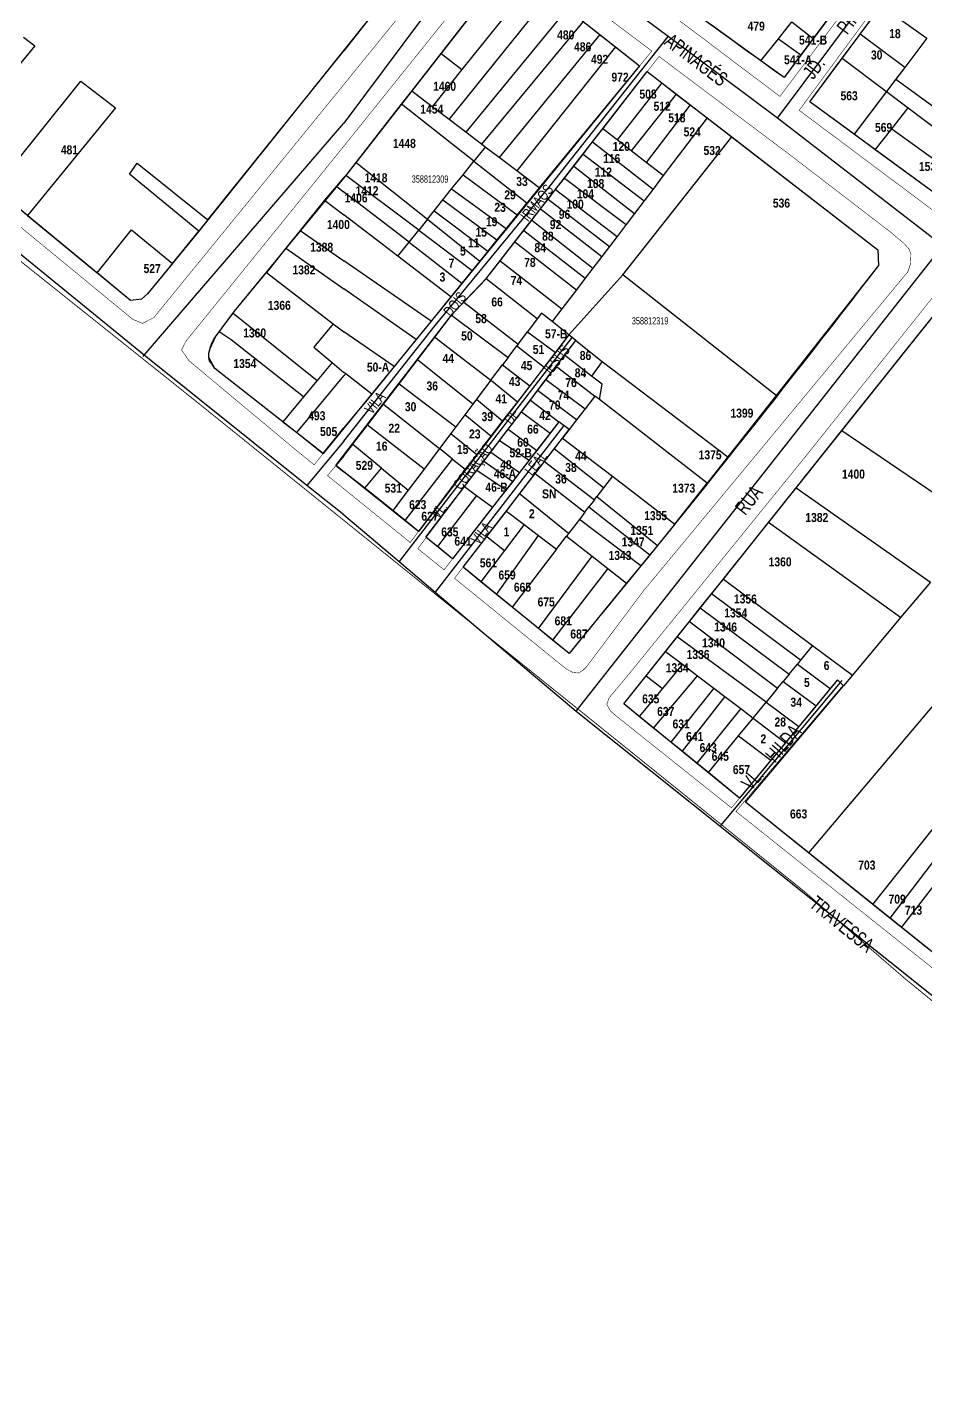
# Model space of a CAD drawing. Extents: x 200120 to 201962, y 4837541 to 4839252.
# Drawn here: x 201071.2 to 201321, y 4837845.9 to 4838225.3 of the extents above; entities that cross this region are included whole.
import ezdxf
from ezdxf.enums import TextEntityAlignment as Align

# ---------------------------------------------------------------- set-up
doc = ezdxf.new("R2010")
doc.units = 0
doc.header["$LTSCALE"] = 3
doc.header["$MEASUREMENT"] = 0
for name, color, linetype in [('CD-MALHA-LOTES', 40, 'CONTINUOUS'), ('CD_TXT_QUADRA', 7, 'CONTINUOUS'), ('LM-LIM-SETOR-FISCAL', 7, 'CONTINUOUS'), ('RU-QUADRAS', 210, 'CONTINUOUS'), ('SV-EIXO-RUA-PAV', 20, 'CONTINUOUS'), ('SV-RUA-PAVIM-S-GUIA-C-GUIA', 7, 'CONTINUOUS'), ('SV-TXT-RUA-N-PAV-S-GUIA-C-GUIA', 7, 'CONTINUOUS'), ('SV-TXT-RUA-PAV-S-GUIA-C-GUIA', 7, 'CONTINUOUS'), ('Th_NmrPort', 1, 'CONTINUOUS')]:
    doc.layers.add(name, color=color, linetype=linetype)
doc.styles.add('ARIAL', font='ARIAL.TTF')
doc.styles.get("Standard").update_dxf_attribs({"font": 'swisscbo.ttf'})
doc.linetypes.add('Limite', pattern='A,20,-3,[130,ltypeshp.shx,S=6.35,R=0,X=0,Y=0],-3,20', length=46)

msp = doc.modelspace()

# ---------------------------------------------------------------- linework, layer by layer
at = {"layer": 'CD-MALHA-LOTES', "linetype": 'Continuous'}
for p, q in [((201186.29, 4838218.09), (201205.6, 4838242.85)), ((201211.66, 4838238.08), (201192.05, 4838213.63)), ((201171.67, 4838234.66), (201159.2, 4838218.84)), ((201188.48, 4838199.7), (201216.4, 4838234.36)), ((201221.31, 4838230.5), (201193.1, 4838196.2)), ((201302.78, 4838223.45), (201308.64, 4838231.34)), ((201308.64, 4838231.34), (201321.35, 4838222.35)), ((201225.77, 4838226.99), (201197.53, 4838192.84)), ((201225.77, 4838226.99), (201230.43, 4838223.32)), ((201275.19, 4838216.04), (201261.33, 4838226.02)), ((201280.05, 4838222.15), (201283.83, 4838226.9)), ((201283.83, 4838226.9), (201289.72, 4838222.2)), ((201294.38, 4838228.41), (201289.72, 4838222.2)), ((201070.09, 4838222.65), (201073.23, 4838220.24)), ((201230.43, 4838223.32), (201202.39, 4838189.17)), ((201230.43, 4838223.32), (201234.79, 4838219.89)), ((201289.72, 4838222.2), (201286.33, 4838217.67)), ((201297.82, 4838216.76), (201302.78, 4838223.45)), ((201315.17, 4838214.22), (201302.78, 4838223.45)), ((201321.35, 4838222.35), (201315.17, 4838214.22)), ((201073.23, 4838220.24), (201049.24, 4838191.15)), ((201121.37, 4838171.83), (201159.2, 4838218.84)), ((201234.79, 4838219.89), (201207.34, 4838185.43)), ((201234.79, 4838219.89), (201241.47, 4838214.64)), ((201275.19, 4838216.04), (201280.05, 4838222.15)), ((201280.05, 4838222.15), (201286.33, 4838217.67)), ((201178.08, 4838207.56), (201186.29, 4838218.09)), ((201186.29, 4838218.09), (201192.05, 4838213.63)), ((201241.47, 4838214.64), (201213.55, 4838180.73)), ((201281.63, 4838211.4), (201275.19, 4838216.04)), ((201286.33, 4838217.67), (201281.63, 4838211.4)), ((201288.82, 4838204.63), (201297.82, 4838216.76)), ((201297.82, 4838216.76), (201310.08, 4838207.52)), ((201192.05, 4838213.63), (201183.75, 4838203.27)), ((201231.19, 4838197.1), (201243.57, 4838213.03)), ((201243.57, 4838213.03), (201247.6, 4838209.92)), ((201312.7, 4838210.97), (201310.08, 4838207.52)), ((201315.17, 4838214.22), (201312.7, 4838210.97)), ((201312.7, 4838210.97), (201335.6, 4838194.25)), ((201062.09, 4838180.57), (201086.11, 4838210.34)), ((201086.11, 4838210.34), (201095.7, 4838202.96)), ((201175.26, 4838203.95), (201178.08, 4838207.56)), ((201183.75, 4838203.27), (201178.08, 4838207.56)), ((201247.6, 4838209.92), (201235.17, 4838194.04)), ((201247.6, 4838209.92), (201251.66, 4838206.79)), ((201310.08, 4838207.52), (201301.08, 4838195.67)), ((201310.08, 4838207.52), (201316.18, 4838202.93)), ((201162.66, 4838187.79), (201175.26, 4838203.95)), ((201195.37, 4838188.13), (201175.26, 4838203.95)), ((201188.48, 4838199.7), (201183.75, 4838203.27)), ((201251.66, 4838206.79), (201239.1, 4838191.01)), ((201255.56, 4838203.78), (201243.32, 4838187.76)), ((201251.66, 4838206.79), (201255.56, 4838203.78)), ((201255.56, 4838203.78), (201260.23, 4838200.17)), ((201301.08, 4838195.67), (201288.82, 4838204.63)), ((201095.7, 4838202.96), (201071.19, 4838173.08)), ((201193.1, 4838196.2), (201188.48, 4838199.7)), ((201260.23, 4838200.17), (201248.03, 4838184.13)), ((201260.23, 4838200.17), (201267.07, 4838194.89)), ((201311.56, 4838197.1), (201316.18, 4838202.93)), ((201316.18, 4838202.93), (201332.59, 4838190.57)), ((201197.53, 4838192.84), (201193.1, 4838196.2)), ((201228.38, 4838193.49), (201231.19, 4838197.1)), ((201235.17, 4838194.04), (201231.19, 4838197.1)), ((201306.99, 4838191.34), (201301.08, 4838195.67)), ((201306.99, 4838191.34), (201311.56, 4838197.1)), ((201311.56, 4838197.1), (201328.16, 4838185.16)), ((201198.54, 4838192.08), (201195.37, 4838188.13)), ((201198.54, 4838192.08), (201197.53, 4838192.84)), ((201202.39, 4838189.17), (201198.54, 4838192.08)), ((201225.74, 4838190.1), (201228.38, 4838193.49)), ((201228.38, 4838193.49), (201245.2, 4838180.41)), ((201239.1, 4838191.01), (201235.17, 4838194.04)), ((201236.8, 4838156.53), (201267.07, 4838194.89)), ((201267.07, 4838194.89), (201307.71, 4838163.54)), ((201192.37, 4838184.39), (201195.37, 4838188.13)), ((201195.37, 4838188.13), (201210.11, 4838176.53)), ((201207.34, 4838185.43), (201202.39, 4838189.17)), ((201223.13, 4838186.74), (201225.74, 4838190.1)), ((201225.74, 4838190.1), (201242.69, 4838177.11)), ((201243.32, 4838187.76), (201239.1, 4838191.01)), ((201323.4, 4838179.34), (201306.99, 4838191.34)), ((201099.62, 4838184.57), (201101.77, 4838187.6)), ((201118.86, 4838168.71), (201099.62, 4838184.57)), ((201101.77, 4838187.6), (201121.37, 4838171.83)), ((201159.77, 4838184.16), (201160.1, 4838184.5)), ((201160.1, 4838184.5), (201162.66, 4838187.79)), ((201162.66, 4838187.79), (201182.44, 4838172)), ((201189.19, 4838180.42), (201192.37, 4838184.39)), ((201192.37, 4838184.39), (201207.42, 4838173.22)), ((201213.55, 4838180.73), (201207.34, 4838185.43)), ((201220.55, 4838183.42), (201223.13, 4838186.74)), ((201223.13, 4838186.74), (201240.01, 4838173.59)), ((201248.03, 4838184.13), (201243.32, 4838187.76)), ((201071.19, 4838173.08), (201062.09, 4838180.57)), ((201157.15, 4838181.22), (201153.82, 4838177.3)), ((201159.11, 4838183.48), (201157.15, 4838181.22)), ((201157.15, 4838181.22), (201159.14, 4838179.65)), ((201159.11, 4838183.48), (201159.77, 4838184.16)), ((201180.02, 4838168.97), (201159.77, 4838184.16)), ((201186.77, 4838177.4), (201189.19, 4838180.42)), ((201189.19, 4838180.42), (201204.32, 4838169.4)), ((201213.55, 4838180.73), (201210.38, 4838176.87)), ((201218.1, 4838180.28), (201220.55, 4838183.42)), ((201220.55, 4838183.42), (201237.73, 4838170.59)), ((201248.03, 4838184.13), (201245.2, 4838180.41)), ((201153.82, 4838177.3), (201147.03, 4838168.86)), ((201153.82, 4838177.3), (201159.2, 4838173.24)), ((201177.34, 4838165.63), (201159.14, 4838179.65)), ((201184.35, 4838174.37), (201186.77, 4838177.4)), ((201186.77, 4838177.4), (201201.78, 4838166.27)), ((201210.38, 4838176.87), (201210.11, 4838176.53)), ((201213.94, 4838174.92), (201216.01, 4838177.59)), ((201216.01, 4838177.59), (201218.1, 4838180.28)), ((201216.01, 4838177.59), (201233.04, 4838164.42)), ((201218.1, 4838180.28), (201235.19, 4838167.24)), ((201242.69, 4838177.11), (201240.01, 4838173.59)), ((201245.2, 4838180.41), (201242.69, 4838177.11)), ((201071.19, 4838173.08), (201090.6, 4838157.11)), ((201174.23, 4838161.75), (201159.2, 4838173.24)), ((201182.44, 4838172), (201184.35, 4838174.37)), ((201184.35, 4838174.37), (201199.26, 4838163.16)), ((201207.42, 4838173.22), (201204.32, 4838169.4)), ((201210.11, 4838176.53), (201207.42, 4838173.22)), ((201211.47, 4838171.74), (201213.94, 4838174.92)), ((201213.94, 4838174.92), (201230.94, 4838161.66)), ((201240.01, 4838173.59), (201237.73, 4838170.59)), ((201090.6, 4838157.11), (201100.12, 4838169.05)), ((201100.12, 4838169.05), (201111.53, 4838159.74)), ((201121.37, 4838171.83), (201119.06, 4838168.96)), ((201182.44, 4838172), (201180.02, 4838168.97)), ((201182.44, 4838172), (201197, 4838160.37)), ((201204.32, 4838169.4), (201201.78, 4838166.27)), ((201209.25, 4838168.89), (201211.47, 4838171.74)), ((201211.47, 4838171.74), (201228.49, 4838158.44)), ((201237.73, 4838170.59), (201235.19, 4838167.24)), ((201111.53, 4838159.74), (201118.86, 4838168.71)), ((201119.06, 4838168.96), (201118.86, 4838168.71)), ((201147.03, 4838168.86), (201143.07, 4838163.94)), ((201147.03, 4838168.86), (201159.2, 4838160.48)), ((201174.23, 4838161.75), (201177.34, 4838165.63)), ((201177.34, 4838165.63), (201180.02, 4838168.97)), ((201177.34, 4838165.63), (201192.06, 4838154.29)), ((201180.02, 4838168.97), (201194.91, 4838157.8)), ((201201.78, 4838166.27), (201199.26, 4838163.16)), ((201202.7, 4838160.47), (201206.78, 4838165.71)), ((201206.78, 4838165.71), (201209.25, 4838168.89)), ((201206.78, 4838165.71), (201223.88, 4838152.38)), ((201209.25, 4838168.89), (201226.34, 4838155.61)), ((201235.19, 4838167.24), (201233.04, 4838164.42)), ((201143.07, 4838163.94), (201137.68, 4838157.23)), ((201143.07, 4838163.94), (201159.2, 4838152.65)), ((201188.97, 4838150.48), (201174.23, 4838161.75)), ((201199.26, 4838163.16), (201197, 4838160.37)), ((201230.94, 4838161.66), (201228.49, 4838158.44)), ((201233.04, 4838164.42), (201230.94, 4838161.66)), ((201307.71, 4838163.54), (201307.92, 4838159.2)), ((201111.53, 4838159.74), (201104.62, 4838151.27)), ((201183.47, 4838143.7), (201159.2, 4838160.48)), ((201194.91, 4838157.8), (201192.06, 4838154.29)), ((201197, 4838160.37), (201194.91, 4838157.8)), ((201199.01, 4838155.72), (201202.7, 4838160.47)), ((201202.7, 4838160.47), (201219.87, 4838147.11)), ((201228.49, 4838158.44), (201226.34, 4838155.61)), ((201307.92, 4838159.2), (201279.39, 4838123.01)), ((201099.9, 4838149.46), (201090.6, 4838157.11)), ((201128.77, 4838146.44), (201136.78, 4838156.11)), ((201136.78, 4838156.11), (201137.68, 4838157.23)), ((201137.68, 4838157.23), (201156.26, 4838142.97)), ((201192.06, 4838154.29), (201188.97, 4838150.48)), ((201192.58, 4838149), (201198.74, 4838155.44)), ((201198.74, 4838155.44), (201199.01, 4838155.72)), ((201213, 4838144.34), (201198.74, 4838155.44)), ((201236.8, 4838156.53), (201221.81, 4838139.88)), ((201226.34, 4838155.61), (201223.88, 4838152.38)), ((201279.39, 4838123.01), (201236.8, 4838156.53)), ((201104.62, 4838151.27), (201102.93, 4838149.81)), ((201179.32, 4838138.57), (201159.2, 4838152.65)), ((201188.97, 4838150.48), (201183.47, 4838143.7)), ((201223.88, 4838152.38), (201219.87, 4838147.11)), ((201102.93, 4838149.81), (201099.9, 4838149.46)), ((201128.4, 4838145.94), (201128.77, 4838146.44)), ((201189.45, 4838145.73), (201192.58, 4838149)), ((201192.58, 4838149), (201207.68, 4838137.29)), ((201219.87, 4838147.11), (201217.17, 4838143.56)), ((201297.72, 4838113.26), (201326.54, 4838149.3)), ((201124.5, 4838140.69), (201128.4, 4838145.94)), ((201128.4, 4838145.94), (201151.8, 4838127.2)), ((201156.26, 4838142.97), (201150.89, 4838136.44)), ((201156.26, 4838142.97), (201159.2, 4838140.72)), ((201183.47, 4838143.7), (201179.32, 4838138.57)), ((201184.51, 4838139.27), (201189.15, 4838145.34)), ((201189.15, 4838145.34), (201189.45, 4838145.73)), ((201189.15, 4838145.34), (201204.87, 4838133.57)), ((201213, 4838144.34), (201210.28, 4838140.74)), ((201214.19, 4838145.92), (201213, 4838144.34)), ((201217.17, 4838143.56), (201214.19, 4838145.92)), ((201221.81, 4838139.88), (201217.17, 4838143.56)), ((201121.99, 4838136.13), (201123.47, 4838139.29)), ((201123.47, 4838139.29), (201124.5, 4838140.69)), ((201127.86, 4838138.53), (201124.5, 4838140.69)), ((201173.24, 4838131.08), (201159.2, 4838140.72)), ((201179.67, 4838132.94), (201184.51, 4838139.27)), ((201184.51, 4838139.27), (201200.1, 4838127.25)), ((201207.68, 4838137.29), (201210.28, 4838140.74)), ((201210.28, 4838140.74), (201218.03, 4838134.98)), ((201221.81, 4838139.88), (201218.03, 4838134.98)), ((201223.72, 4838138.36), (201221.81, 4838139.88)), ((201121.63, 4838134.78), (201121.99, 4838136.13)), ((201148.03, 4838122.65), (201127.86, 4838138.53)), ((201150.89, 4838136.44), (201155.94, 4838132.18)), ((201179.32, 4838138.57), (201173.24, 4838131.08)), ((201204.87, 4838133.57), (201207.35, 4838136.85)), ((201207.68, 4838137.29), (201207.35, 4838136.85)), ((201207.35, 4838136.85), (201214.88, 4838130.91)), ((201218.03, 4838134.98), (201214.88, 4838130.91)), ((201220.55, 4838134.2), (201223.72, 4838138.36)), ((201223.72, 4838138.36), (201231.09, 4838132.52)), ((201121.62, 4838133.63), (201121.63, 4838134.78)), ((201121.86, 4838132.63), (201121.62, 4838133.63)), ((201122.58, 4838131.72), (201121.86, 4838132.63)), ((201123.37, 4838130.52), (201122.58, 4838131.72)), ((201155.94, 4838132.18), (201151.8, 4838127.2)), ((201155.94, 4838132.18), (201159.2, 4838129.43)), ((201174.59, 4838126.3), (201179.67, 4838132.94)), ((201195.09, 4838120.6), (201179.67, 4838132.94)), ((201200.1, 4838127.25), (201203.33, 4838131.52)), ((201204.87, 4838133.57), (201203.33, 4838131.52)), ((201203.33, 4838131.52), (201210.9, 4838125.75)), ((201215.42, 4838127.47), (201218.26, 4838131.2)), ((201218.26, 4838131.2), (201220.55, 4838134.2)), ((201218.26, 4838131.2), (201229.03, 4838122.86)), ((201228.12, 4838128.42), (201220.55, 4838134.2)), ((201231.09, 4838132.52), (201228.12, 4838128.42)), ((201231.09, 4838132.52), (201265.96, 4838105.98)), ((201142.27, 4838115.71), (201123.37, 4838130.52)), ((201146.1, 4838112.72), (201159.2, 4838128.46)), ((201159.72, 4838129.02), (201159.2, 4838129.43)), ((201159.2, 4838128.46), (201159.72, 4838129.02)), ((201166.97, 4838123.36), (201159.72, 4838129.02)), ((201173.24, 4838131.08), (201166.97, 4838123.36)), ((201214.88, 4838130.91), (201210.9, 4838125.75)), ((201213.08, 4838124.41), (201215.42, 4838127.47)), ((201215.42, 4838127.47), (201226.33, 4838119.35)), ((201231.07, 4838126.17), (201228.12, 4838128.42)), ((201151.8, 4838127.2), (201148.03, 4838122.65)), ((201170.23, 4838120.61), (201174.59, 4838126.3)), ((201174.59, 4838126.3), (201190.38, 4838114.35)), ((201200.1, 4838127.25), (201196.14, 4838122)), ((201200.1, 4838127.25), (201200.34, 4838127.07)), ((201200.34, 4838127.07), (201207.46, 4838121.29)), ((201210.9, 4838125.75), (201207.46, 4838121.29)), ((201211.07, 4838121.76), (201213.08, 4838124.41)), ((201223.92, 4838116.23), (201213.08, 4838124.41)), ((201230.26, 4838121.91), (201231.07, 4838126.17)), ((201148.03, 4838122.65), (201142.27, 4838115.71)), ((201166.97, 4838123.36), (201159.2, 4838114.05)), ((201165.76, 4838114.76), (201170.23, 4838120.61)), ((201170.23, 4838120.61), (201185.79, 4838108.26)), ((201195.09, 4838120.6), (201192.87, 4838117.66)), ((201196.14, 4838122), (201195.09, 4838120.6)), ((201196.14, 4838122), (201203.36, 4838115.98)), ((201207.46, 4838121.29), (201203.36, 4838115.98)), ((201208.58, 4838118.5), (201211.07, 4838121.76)), ((201211.07, 4838121.76), (201219.01, 4838115.7)), ((201229.03, 4838122.86), (201226.33, 4838119.35)), ((201230.26, 4838121.91), (201229.03, 4838122.86)), ((201260.22, 4838098.71), (201230.26, 4838121.91)), ((201279.39, 4838123.01), (201265.96, 4838105.98)), ((201192.87, 4838117.66), (201190.38, 4838114.35)), ((201200.11, 4838111.77), (201192.87, 4838117.66)), ((201203.36, 4838115.98), (201200.11, 4838111.77)), ((201204.87, 4838113.64), (201208.58, 4838118.5)), ((201208.58, 4838118.5), (201216.6, 4838112.6)), ((201223.92, 4838116.23), (201221.84, 4838113.54)), ((201226.33, 4838119.35), (201223.92, 4838116.23)), ((201142.27, 4838115.71), (201146.1, 4838112.72)), ((201146.1, 4838112.72), (201153.5, 4838106.92)), ((201153.5, 4838106.92), (201159.2, 4838114.05)), ((201161.91, 4838109.74), (201165.76, 4838114.76)), ((201181.53, 4838102.6), (201165.76, 4838114.76)), ((201188.93, 4838112.43), (201185.79, 4838108.26)), ((201190.38, 4838114.35), (201188.93, 4838112.43)), ((201188.93, 4838112.43), (201196.17, 4838106.67)), ((201202.5, 4838110.53), (201204.87, 4838113.64)), ((201204.87, 4838113.64), (201212.85, 4838107.77)), ((201216.6, 4838112.6), (201212.85, 4838107.77)), ((201219.01, 4838115.7), (201216.6, 4838112.6)), ((201221.84, 4838113.54), (201219.01, 4838115.7)), ((201221.84, 4838113.54), (201220.03, 4838111.18)), ((201285.02, 4838097.37), (201297.72, 4838113.26)), ((201297.72, 4838113.26), (201335.28, 4838087.81)), ((201159.22, 4838106.25), (201161.68, 4838109.44)), ((201161.68, 4838109.44), (201161.91, 4838109.74)), ((201169.64, 4838102.87), (201161.68, 4838109.44)), ((201200.11, 4838111.77), (201196.17, 4838106.67)), ((201200.07, 4838107.33), (201202.5, 4838110.53)), ((201202.5, 4838110.53), (201210.72, 4838105.03)), ((201217.74, 4838108.22), (201220.03, 4838111.18)), ((201220.03, 4838111.18), (201233.88, 4838100.58)), ((201159.22, 4838106.25), (201156.99, 4838103.57)), ((201176.27, 4838088.26), (201189.46, 4838105.34)), ((201185.79, 4838108.26), (201181.53, 4838102.6)), ((201189.46, 4838105.34), (201185.79, 4838108.26)), ((201189.46, 4838105.34), (201192.99, 4838102.54)), ((201196.17, 4838106.67), (201192.99, 4838102.54)), ((201196.2, 4838102.26), (201198.13, 4838104.79)), ((201198.13, 4838104.79), (201200.07, 4838107.33)), ((201198.13, 4838104.79), (201206.18, 4838099.18)), ((201200.07, 4838107.33), (201208.06, 4838101.6)), ((201210.72, 4838105.03), (201208.06, 4838101.6)), ((201212.85, 4838107.77), (201210.72, 4838105.03)), ((201212.45, 4838101.36), (201215.04, 4838104.72)), ((201215.04, 4838104.72), (201217.74, 4838108.22)), ((201215.04, 4838104.72), (201228.87, 4838094.04)), ((201231.45, 4838097.41), (201217.74, 4838108.22)), ((201265.96, 4838105.98), (201260.22, 4838098.71)), ((201156.99, 4838103.57), (201159.17, 4838101.81)), ((201165.05, 4838097.32), (201159.17, 4838101.81)), ((201165.05, 4838097.32), (201169.64, 4838102.87)), ((201169.64, 4838102.87), (201177.09, 4838096.71)), ((201181.53, 4838102.6), (201177.09, 4838096.71)), ((201192.99, 4838102.54), (201179.99, 4838085.26)), ((201192.74, 4838097.72), (201196.2, 4838102.26)), ((201196.2, 4838102.26), (201204.37, 4838096.85)), ((201208.06, 4838101.6), (201206.18, 4838099.18)), ((201208.09, 4838095.7), (201212.45, 4838101.36)), ((201212.45, 4838101.36), (201226.24, 4838090.62)), ((201172.82, 4838091.05), (201165.05, 4838097.32)), ((201182.04, 4838083.68), (201192.74, 4838097.72)), ((201192.74, 4838097.72), (201196.1, 4838095.26)), ((201206.18, 4838099.18), (201204.37, 4838096.85)), ((201231.45, 4838097.41), (201229.6, 4838095)), ((201233.88, 4838100.58), (201231.45, 4838097.41)), ((201233.88, 4838100.58), (201251.24, 4838087.31)), ((201251.24, 4838087.31), (201260.22, 4838098.71)), ((201277.34, 4838087.76), (201285.02, 4838097.37)), ((201285.02, 4838097.37), (201322.37, 4838071.2)), ((201177.09, 4838096.71), (201172.82, 4838091.05)), ((201196.1, 4838095.26), (201185.22, 4838081.09)), ((201196.1, 4838095.26), (201200.58, 4838091.98)), ((201204.37, 4838096.85), (201200.58, 4838091.98)), ((201204.4, 4838090.92), (201208.09, 4838095.7)), ((201221.7, 4838084.69), (201208.09, 4838095.7)), ((201228.87, 4838094.04), (201227.34, 4838092.05)), ((201228.87, 4838094.04), (201229.6, 4838095)), ((201229.6, 4838095), (201246.41, 4838081.39)), ((201176.27, 4838088.26), (201172.82, 4838091.05)), ((201200.58, 4838091.98), (201189.45, 4838077.65)), ((201198.95, 4838083.85), (201204.4, 4838090.92)), ((201204.4, 4838090.92), (201209.32, 4838087.19)), ((201226.24, 4838090.62), (201224.71, 4838088.61)), ((201226.24, 4838090.62), (201227.34, 4838092.05)), ((201227.34, 4838092.05), (201244.28, 4838078.78)), ((201179.99, 4838085.26), (201176.27, 4838088.26)), ((201209.32, 4838087.19), (201203.86, 4838079.99)), ((201209.32, 4838087.19), (201213.37, 4838084.12)), ((201224.71, 4838088.61), (201221.7, 4838084.69)), ((201241.77, 4838075.71), (201224.71, 4838088.61)), ((201251.24, 4838087.31), (201246.41, 4838081.39)), ((201264.75, 4838072.01), (201277.34, 4838087.76)), ((201314.05, 4838061.3), (201277.34, 4838087.76)), ((201185.22, 4838081.09), (201182.04, 4838083.68)), ((201192.35, 4838075.3), (201198.95, 4838083.85)), ((201198.95, 4838083.85), (201203.86, 4838079.99)), ((201201.64, 4838067.74), (201213.37, 4838084.12)), ((201213.37, 4838084.12), (201218.36, 4838080.34)), ((201218.36, 4838080.34), (201221.11, 4838083.91)), ((201221.7, 4838084.69), (201221.11, 4838083.91)), ((201221.11, 4838083.91), (201228.25, 4838078.36)), ((201189.45, 4838077.65), (201185.22, 4838081.09)), ((201203.86, 4838079.99), (201197.27, 4838071.29)), ((201218.36, 4838080.34), (201205.99, 4838064.2)), ((201213.32, 4838058.24), (201228.25, 4838078.36)), ((201228.25, 4838078.36), (201232.6, 4838074.97)), ((201244.28, 4838078.78), (201241.77, 4838075.71)), ((201246.41, 4838081.39), (201244.28, 4838078.78)), ((201197.27, 4838071.29), (201192.35, 4838075.3)), ((201232.6, 4838074.97), (201217.22, 4838055.06)), ((201232.6, 4838074.97), (201237.84, 4838070.9)), ((201241.77, 4838075.71), (201237.84, 4838070.9)), ((201201.64, 4838067.74), (201197.27, 4838071.29)), ((201237.84, 4838070.9), (201221.84, 4838051.31)), ((201261.45, 4838067.89), (201264.75, 4838072.01)), ((201264.75, 4838072.01), (201289.58, 4838053.57)), ((201322.37, 4838071.2), (201314.05, 4838061.3)), ((201205.99, 4838064.2), (201201.64, 4838067.74)), ((201258.34, 4838063.99), (201261.45, 4838067.89)), ((201286.22, 4838049.48), (201261.45, 4838067.89)), ((201213.32, 4838058.24), (201205.99, 4838064.2)), ((201255.32, 4838060.22), (201258.34, 4838063.99)), ((201258.34, 4838063.99), (201283.04, 4838045.61)), ((201251.92, 4838055.97), (201255.32, 4838060.22)), ((201255.32, 4838060.22), (201279.83, 4838041.7)), ((201314.05, 4838061.3), (201300.64, 4838045.35)), ((201217.22, 4838055.06), (201213.32, 4838058.24)), ((201248.67, 4838051.91), (201251.92, 4838055.97)), ((201276.63, 4838037.81), (201251.92, 4838055.97)), ((201221.84, 4838051.31), (201217.22, 4838055.06)), ((201243.24, 4838045.11), (201248.67, 4838051.91)), ((201248.67, 4838051.91), (201253.37, 4838048.33)), ((201289.58, 4838053.57), (201286.22, 4838049.48)), ((201289.58, 4838053.57), (201300.64, 4838045.35)), ((201253.37, 4838048.33), (201247.78, 4838041.61)), ((201253.37, 4838048.33), (201257.54, 4838045.16)), ((201283.04, 4838045.61), (201285.32, 4838048.39)), ((201286.22, 4838049.48), (201285.32, 4838048.39)), ((201285.32, 4838048.39), (201294.45, 4838041.57)), ((201237.04, 4838037.35), (201243.24, 4838045.11)), ((201243.24, 4838045.11), (201247.78, 4838041.61)), ((201245.34, 4838030.61), (201257.54, 4838045.16)), ((201257.54, 4838045.16), (201262.1, 4838041.7)), ((201283.04, 4838045.61), (201281.37, 4838043.58)), ((201329.8, 4838044.96), (201288.47, 4837995.92)), ((201296.47, 4838044.01), (201294.45, 4838041.57)), ((201298.12, 4838042.36), (201296.47, 4838044.01)), ((201300.64, 4838045.35), (201298.12, 4838042.36)), ((201247.78, 4838041.61), (201241.33, 4838033.87)), ((201262.1, 4838041.7), (201250.18, 4838026.68)), ((201262.1, 4838041.7), (201265.17, 4838039.36)), ((201270.92, 4838010), (201298.12, 4838042.36)), ((201279.83, 4838041.7), (201276.63, 4838037.81)), ((201279.83, 4838041.7), (201281.37, 4838043.58)), ((201281.37, 4838043.58), (201290.53, 4838036.84)), ((201294.45, 4838041.57), (201290.53, 4838036.84)), ((201241.33, 4838033.87), (201237.04, 4838037.35)), ((201265.17, 4838039.36), (201253.28, 4838024.17)), ((201265.17, 4838039.36), (201269.57, 4838036.01)), ((201273.01, 4838033.4), (201276.63, 4838037.81)), ((201276.63, 4838037.81), (201285.77, 4838031.09)), ((201290.53, 4838036.84), (201285.77, 4838031.09)), ((201245.34, 4838030.61), (201241.33, 4838033.87)), ((201269.57, 4838036.01), (201257.4, 4838020.82)), ((201268.99, 4838028.5), (201273.01, 4838033.4)), ((201269.57, 4838036.01), (201273.01, 4838033.4)), ((201273.01, 4838033.4), (201282.01, 4838026.55)), ((201250.18, 4838026.68), (201245.34, 4838030.61)), ((201285.77, 4838031.09), (201282.01, 4838026.55)), ((201253.28, 4838024.17), (201250.18, 4838026.68)), ((201260.57, 4838018.25), (201268.99, 4838028.5)), ((201268.99, 4838028.5), (201277.98, 4838021.69)), ((201282.01, 4838026.55), (201277.98, 4838021.69)), ((201257.4, 4838020.82), (201253.28, 4838024.17)), ((201277.98, 4838021.69), (201269.28, 4838011.18)), ((201260.57, 4838018.25), (201257.4, 4838020.82)), ((201269.28, 4838011.18), (201260.57, 4838018.25)), ((201288.47, 4837995.92), (201270.92, 4838010)), ((201306.3, 4837981.61), (201328.95, 4838009.99)), ((201333.15, 4838006.8), (201311.03, 4837977.82)), ((201306.3, 4837981.61), (201288.47, 4837995.92)), ((201314.31, 4837975.19), (201331.13, 4837996.99)), ((201311.03, 4837977.82), (201306.3, 4837981.61)), ((201314.31, 4837975.19), (201311.03, 4837977.82)), ((201322.03, 4837968.99), (201314.31, 4837975.19))]:
    msp.add_line(p, q, dxfattribs=at)
msp.add_point((201195.37, 4838188.13), dxfattribs=at)
at = {"layer": 'LM-LIM-SETOR-FISCAL', "linetype": 'Limite', "ltscale": 0.1, "const_width": 0.25}
msp.add_lwpolyline([(201506.91, 4837804.48), (201315.19, 4837961.05), (201286.93, 4837985.48), (201118.58, 4838121.04), (201032.15, 4838189.98)], dxfattribs=at)
at = {"layer": 'RU-QUADRAS', "color": 6, "linetype": 'Continuous'}
for points in [[(201219.44, 4838257.7), (201255.95, 4838304.43), (201302.86, 4838359.81), (201407.28, 4838281.87), (201323.4, 4838179.34), (201288.82, 4838204.63), (201327.53, 4838256.81), (201320.05, 4838262.65), (201281.63, 4838211.4, -0.011953)], [(201121.62, 4838133.63, -0.146576), (201123.47, 4838139.29), (201128.77, 4838146.44), (201160.1, 4838184.5), (201205.6, 4838242.85), (201241.47, 4838214.64), (201153.5, 4838106.92), (201123.37, 4838130.52)], [(201156.99, 4838103.57), (201189.45, 4838145.73), (201199.01, 4838155.72), (201243.57, 4838213.03), (201307.71, 4838163.54), (201307.92, 4838159.2, -0.008589), (201221.84, 4838051.31), (201192.35, 4838075.3), (201221.84, 4838113.54), (201219.01, 4838115.7), (201189.45, 4838077.65), (201182.04, 4838083.68), (201223.72, 4838138.36), (201221.81, 4838139.88), (201179.99, 4838085.26)]]:
    msp.add_lwpolyline(points, format="xyb", close=True, dxfattribs=at)
for points in [[(200999.77, 4838233.5), (201080.96, 4838334.12), (201188.42, 4838255.45), (201118.86, 4838168.71), (201104.62, 4838151.27), (201102.93, 4838149.81), (201099.9, 4838149.46), (200999.93, 4838231.72)], [(201237.04, 4838037.35), (201326.54, 4838149.3), (201397.87, 4838095.83), (201399.02, 4838097.26), (201433.28, 4838068.53), (201393.13, 4838018.81), (201354.11, 4838047.59), (201351.88, 4838044.81), (201348.56, 4838047.24), (201347.66, 4838046.06), (201337.33, 4838053.9), (201336.28, 4838052.65), (201349.34, 4838042.52), (201350.26, 4838043.76), (201389.89, 4838014.54), (201340.2, 4837954.41), (201270.92, 4838010), (201298.12, 4838042.36), (201296.47, 4838044.01), (201269.28, 4838011.18)]]:
    msp.add_lwpolyline(points, close=True, dxfattribs=at)
at = {"layer": 'SV-EIXO-RUA-PAV'}
for points in [[(201501.86, 4838625.75), (201497.65, 4838620.53), (201387.56, 4838484.41), (201299.51, 4838377.44), (201202.96, 4838257.34), (201159.2, 4838198.72)], [(201159.2, 4838089.84), (201148.92, 4838098.06), (201103.65, 4838134.23), (200997.99, 4838220.33), (200983.38, 4838230.22), (200864.1, 4838323.47), (200740.43, 4838418.68)], [(201223.82, 4838035.29), (201325.77, 4838164.65), (201420.38, 4838285.14), (201479.46, 4838355.04)], [(201876.96, 4837736.87), (201871.27, 4837741.63), (201819.68, 4837784.06), (201816.21, 4837786.98), (201698.43, 4837883.91), (201653.11, 4837917.6), (201620.76, 4837942.44), (201572.53, 4837979.68), (201449.56, 4838070.71), (201325.77, 4838164.65), (201279.81, 4838200.11), (201249.4, 4838222.76), (201202.96, 4838257.34), (201159.2, 4838289.98)], [(201279.81, 4838200.11), (201323.46, 4838258.59)], [(201159.2, 4838110.3), (201184.57, 4838142.45), (201216.55, 4838181.25), (201249.4, 4838222.76)], [(201103.37, 4838133.87), (201103.65, 4838134.23), (201159.2, 4838198.72)], [(201222.62, 4838139.18), (201174.55, 4838076.89)], [(201220.42, 4838114.65), (201184.61, 4838068.39)], [(201159.2, 4838110.3), (201148.92, 4838098.06)], [(201159.2, 4838089.84), (201163.85, 4838085.97), (201174.55, 4838076.89), (201184.61, 4838068.39), (201223.82, 4838035.29), (201343.74, 4837939.61), (201395.67, 4837896.65), (201463.63, 4837841.81), (201584.12, 4837742.18), (201703.06, 4837645.64), (201765.46, 4837593.92)], [(201264.09, 4838003.53), (201297.81, 4838043.83)]]:
    msp.add_lwpolyline(points, dxfattribs=at)
at = {"layer": 'SV-RUA-PAVIM-S-GUIA-C-GUIA', "const_width": 0.15}
for points in [[(201159.2, 4838209.43), (201106.35, 4838144.66), (201103.22, 4838143.07), (201100.48, 4838144.22), (200997.58, 4838228.79), (200996, 4838230.2), (200995.49, 4838232.25), (200995.45, 4838233.76), (200996.27, 4838236.12), (200999.73, 4838240.97), (201077.46, 4838336.72), (201078.7, 4838338.51), (201079.96, 4838339.72), (201081.69, 4838340.77), (201084.08, 4838339.67), (201085.42, 4838338.71), (201159.2, 4838283.26)], [(201159.2, 4838209.43), (201192.31, 4838250.21), (201193.23, 4838251.8), (201194.02, 4838253.55), (201194.03, 4838254.85), (201193.69, 4838256.2), (201193.17, 4838257.18), (201192.18, 4838258.39), (201185.87, 4838263.22), (201159.2, 4838283.26)], [(201320.84, 4838260), (201280.48, 4838206.13), (201247.82, 4838230.75)], [(201390.07, 4838252.54), (201337.04, 4838186.61), (201326.96, 4838174.1), (201325.75, 4838173.28), (201324.34, 4838173.46), (201322.56, 4838174.83), (201285.84, 4838202.3), (201325.93, 4838256.67)], [(201159.2, 4838192.31), (201201.32, 4838244.74), (201203.08, 4838246.35), (201204.76, 4838246.81), (201206.34, 4838246.9), (201208.08, 4838246.36), (201209.44, 4838245.34), (201244.85, 4838218.75), (201213.55, 4838180.73), (201210.38, 4838176.87), (201207.42, 4838173.22), (201204.32, 4838169.4), (201201.78, 4838166.27), (201199.26, 4838163.16), (201197.32, 4838160.77), (201194.86, 4838157.73), (201191.96, 4838154.16), (201188.85, 4838150.33), (201183.47, 4838143.7), (201179.1, 4838138.31), (201173.24, 4838131.08), (201166.97, 4838123.36), (201159.2, 4838114.05)], [(201159.22, 4838106.25), (201161.91, 4838109.74), (201165.79, 4838114.8), (201170.23, 4838120.61), (201174.84, 4838126.64), (201179.67, 4838132.94), (201184.6, 4838139.39), (201189.28, 4838145.51), (201192.92, 4838149.35), (201198.74, 4838155.44), (201202.81, 4838160.61), (201206.78, 4838165.71), (201209.25, 4838168.89), (201211.47, 4838171.74), (201213.94, 4838174.92), (201216.01, 4838177.59), (201218.1, 4838180.28), (201220.55, 4838183.42), (201223.13, 4838186.74), (201225.74, 4838190.1), (201228.38, 4838193.49), (201231.19, 4838197.1), (201246.85, 4838217.25), (201283.16, 4838189.98), (201311.46, 4838168.27), (201314.99, 4838165.29), (201316.45, 4838163.63), (201316.91, 4838162.22), (201316.75, 4838159.46), (201316.08, 4838157.45), (201246.8, 4838073.89), (201242.38, 4838068.56), (201226.69, 4838047.62), (201225.81, 4838046.75), (201224.45, 4838045.91), (201222.9, 4838046.08), (201221.11, 4838047), (201208.93, 4838056.87), (201198.17, 4838065.61), (201189.98, 4838072.23), (201198.95, 4838083.85), (201204.69, 4838091.3), (201208.3, 4838095.98), (201212.45, 4838101.36), (201215.04, 4838104.71), (201217.74, 4838108.22), (201221.84, 4838113.54), (201219.03, 4838115.74), (201216.6, 4838112.6), (201212.92, 4838107.87), (201210.73, 4838105.04), (201208.07, 4838101.63), (201206.15, 4838099.16), (201204.17, 4838096.61), (201200.74, 4838092.18), (201187.07, 4838074.58), (201179.78, 4838080.47), (201193.07, 4838097.98), (201196.44, 4838102.42), (201198.4, 4838104.99), (201200.34, 4838107.56), (201202.84, 4838110.85), (201205.14, 4838113.87), (201208.62, 4838118.47), (201211.2, 4838121.87), (201213.11, 4838124.38), (201215.44, 4838127.45), (201218.28, 4838131.19), (201220.56, 4838134.19), (201223.7, 4838138.33), (201221.78, 4838139.84), (201218.13, 4838135.11), (201215.01, 4838131.07), (201210.9, 4838125.75), (201207.62, 4838121.5), (201203.63, 4838116.33), (201200.32, 4838112.05), (201196.32, 4838106.86), (201193.03, 4838102.6), (201177.67, 4838082.18), (201159.2, 4838097.12)], [(201159.2, 4838192.31), (201115.36, 4838138.2), (201114.07, 4838135.74), (201116.11, 4838132.72), (201145.61, 4838108.11), (201150.97, 4838103.77), (201159.2, 4838114.05)], [(201339.55, 4837950.68), (201268.25, 4838007.46), (201297.99, 4838042.49), (201296.47, 4838044.01), (201294.45, 4838041.57), (201290.53, 4838036.84), (201285.77, 4838031.09), (201282.01, 4838026.55), (201277.98, 4838021.69), (201267.01, 4838008.44), (201235.18, 4838033.79), (201233.37, 4838035.31), (201232.34, 4838037.22), (201232.98, 4838039.03), (201238.3, 4838045.38), (201261.5, 4838073.94), (201287.36, 4838105.79), (201324.76, 4838152.55)], [(201159.2, 4838106.25), (201154.67, 4838100.78), (201159.2, 4838097.12)]]:
    msp.add_lwpolyline(points, dxfattribs=at)

# ---------------------------------------------------------------- texts
at = {"layer": 'CD_TXT_QUADRA', "color": 7, "linetype": 'Continuous', "style": 'ARIAL', "width": 0.7}
for s, p in [('358812309', (201178.08, 4838182.18)), ('358812319', (201239.29, 4838142.78))]:
    msp.add_text(s, height=2, dxfattribs=at).set_placement(p)
at = {"layer": 'SV-TXT-RUA-N-PAV-S-GUIA-C-GUIA', "style": 'ARIAL', "width": 0.7}
for s, rotation, p in [('VILA                                   DOIS                                 IRMÃOS', 51, (201167.01, 4838117.58)), ('VL.       CORAÇÃO          DE                JESUS', 52, (201185.53, 4838088.56)), ('VILA                      LEAL', 52, (201196.64, 4838081.36))]:
    msp.add_text(s, height=3, rotation=rotation, dxfattribs=at).set_placement(p)
at = {"layer": 'SV-TXT-RUA-PAV-S-GUIA-C-GUIA', "style": 'ARIAL', "width": 0.7}
for s, rotation, p in [('TRAVESSA                                                                         APINAGÉS', 323, (201168.01, 4838281.03)), ('JD.         PIRATININGA', 53, (201289.76, 4838210.6)), ('RUA', 52, (201270.86, 4838089.51)), ('VL.    HILDA', 49, (201272.42, 4838013.03)), ('TRAVESSA', 321, (201288.36, 4837981.18))]:
    msp.add_text(s, height=4, rotation=rotation, dxfattribs=at).set_placement(p)
at = {"layer": 'Th_NmrPort', "color": 1}
for s, p in [('479', (201271.49, 4838225.67)), ('480', (201218.52, 4838223.24)), ('541-B', (201285.8, 4838221.8)), ('18', (201310.87, 4838223.59)), ('486', (201223.23, 4838219.93)), ('30', (201305.79, 4838217.67)), ('492', (201227.95, 4838216.47)), ('541-A', (201281.63, 4838216.31)), ('972', (201233.63, 4838211.49)), ('1460', (201184.04, 4838208.95)), ('508', (201241.41, 4838206.79)), ('563', (201297.33, 4838206.33)), ('1454', (201180.48, 4838202.62)), ('512', (201245.34, 4838203.4)), ('518', (201249.44, 4838200.19)), ('524', (201253.69, 4838196.28)), ('569', (201306.92, 4838197.52)), ('481', (201080.51, 4838191.3)), ('1448', (201172.86, 4838193.08)), ('120', (201233.99, 4838192.26)), ('532', (201259.23, 4838191.11)), ('116', (201231.31, 4838188.87)), ('1418', (201164.96, 4838183.53)), ('112', (201228.99, 4838185.13)), ('1533', (201319.13, 4838186.67)), ('1412', (201162.47, 4838179.94)), ('33', (201207.16, 4838182.51)), ('108', (201226.85, 4838181.92)), ('1406', (201159.43, 4838177.94)), ('29', (201203.84, 4838178.78)), ('100', (201221.14, 4838176.22)), ('104', (201223.99, 4838179.07)), ('536', (201278.51, 4838176.5)), ('23', (201201.07, 4838175.32)), ('96', (201218.99, 4838173.37)), ('1400', (201154.5, 4838170.54)), ('15', (201195.81, 4838168.41)), ('19', (201198.71, 4838171.31)), ('92', (201216.49, 4838170.52)), ('1388', (201149.85, 4838164.24)), ('11', (201193.73, 4838165.5)), ('84', (201212.21, 4838164.11)), ('88', (201214.35, 4838167.31)), ('5', (201191.51, 4838163.15)), ('527', (201103.51, 4838158.3)), ('1382', (201144.92, 4838157.94)), ('7', (201188.33, 4838159.83)), ('78', (201209.35, 4838160.01)), ('3', (201185.83, 4838155.96)), ('74', (201205.61, 4838155.02)), ('66', (201200.23, 4838149.04)), ('1366', (201138.07, 4838148.08)), ('58', (201195.77, 4838144.4)), ('1360', (201131.22, 4838140.41)), ('50', (201191.84, 4838139.59)), ('57-B', (201215.17, 4838140.17)), ('51', (201211.75, 4838135.85)), ('86', (201224.82, 4838134.15)), ('1354', (201128.48, 4838131.92)), ('50-A', (201165.61, 4838130.93)), ('44', (201186.66, 4838133.35)), ('45', (201208.43, 4838131.34)), ('43', (201205.11, 4838126.92)), ('76', (201220.8, 4838126.62)), ('84', (201223.41, 4838129.33)), ('36', (201182.2, 4838125.69)), ('74', (201218.69, 4838123.1)), ('30', (201176.18, 4838119.92)), ('41', (201201.39, 4838122.13)), ('70', (201216.27, 4838120.39)), ('493', (201149.3, 4838117.4)), ('39', (201197.51, 4838117.16)), ('42', (201213.56, 4838117.48)), ('1399', (201266.72, 4838118.14)), ('505', (201152.59, 4838113.02)), ('22', (201171.63, 4838113.95)), ('23', (201194.03, 4838112.34)), ('66', (201210.19, 4838113.68)), ('16', (201168.15, 4838108.96)), ('15', (201190.64, 4838108.07)), ('52-B', (201205.28, 4838107.09)), ('60', (201207.42, 4838110.03)), ('529', (201162.52, 4838103.62)), ('48', (201202.69, 4838103.79)), ('44', (201223.54, 4838106.24)), ('1375', (201257.88, 4838106.55)), ('46-A', (201200.91, 4838101.29)), ('36', (201218, 4838099.82)), ('38', (201220.77, 4838103.03)), ('1400', (201297.75, 4838101.2)), ('531', (201170.56, 4838097.29)), ('46-B', (201198.58, 4838097.55)), ('SN', (201214.34, 4838095.71)), ('1373', (201250.56, 4838097.28)), ('623', (201177.36, 4838092.7)), ('627', (201180.76, 4838089.49)), ('2', (201210.68, 4838090.18)), ('1355', (201242.73, 4838089.65)), ('1382', (201287.55, 4838089.12)), ('635', (201186.29, 4838085.13)), ('1', (201203.63, 4838085.17)), ('1351', (201238.89, 4838085.55)), ('641', (201189.95, 4838082.54)), ('1347', (201236.48, 4838082.34)), ('1343', (201232.82, 4838078.6)), ('1360', (201277.35, 4838076.81)), ('561', (201197.03, 4838076.54)), ('659', (201202.2, 4838073.16)), ('665', (201206.49, 4838069.77)), ('675', (201213.09, 4838065.67)), ('1356', (201267.69, 4838066.49)), ('1354', (201265, 4838062.6)), ('681', (201217.82, 4838060.41)), ('1346', (201262.18, 4838058.71)), ('687', (201222.2, 4838056.76)), ('1340', (201258.83, 4838054.29)), ('1336', (201254.53, 4838051.07)), ('1334', (201248.73, 4838047.38)), ('6', (201292.66, 4838047.99)), ('5', (201287.16, 4838043.3)), ('635', (201242.17, 4838038.73)), ('637', (201246.33, 4838035.25)), ('34', (201283.4, 4838037.8)), ('631', (201250.62, 4838031.76)), ('28', (201278.97, 4838032.3)), ('641', (201254.38, 4838028.27)), ('2', (201275.07, 4838027.61)), ('643', (201258.14, 4838025.19)), ('645', (201261.5, 4838022.78)), ('657', (201267.39, 4838019.08)), ('663', (201283.28, 4838006.76)), ('703', (201302.26, 4837992.55)), ('709', (201310.69, 4837983.09)), ('713', (201315.25, 4837980))]:
    msp.add_text(s, height=2.5, dxfattribs=at).set_placement(p, align=Align.MIDDLE_LEFT)

doc.saveas('drawing.dxf')
